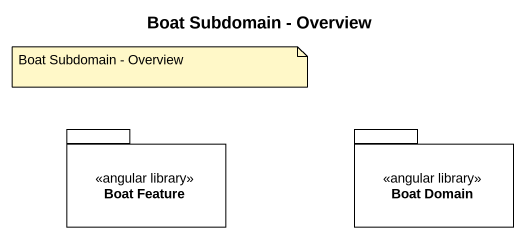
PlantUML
@startuml
title Boat Subdomain - Overview
package "Boat Feature" as Boat_Feature <<angular library>> {
}
package "Boat Domain" as Boat_Domain <<angular library>> {
}
note as N1
  Boat Subdomain - Overview
end note
@enduml
